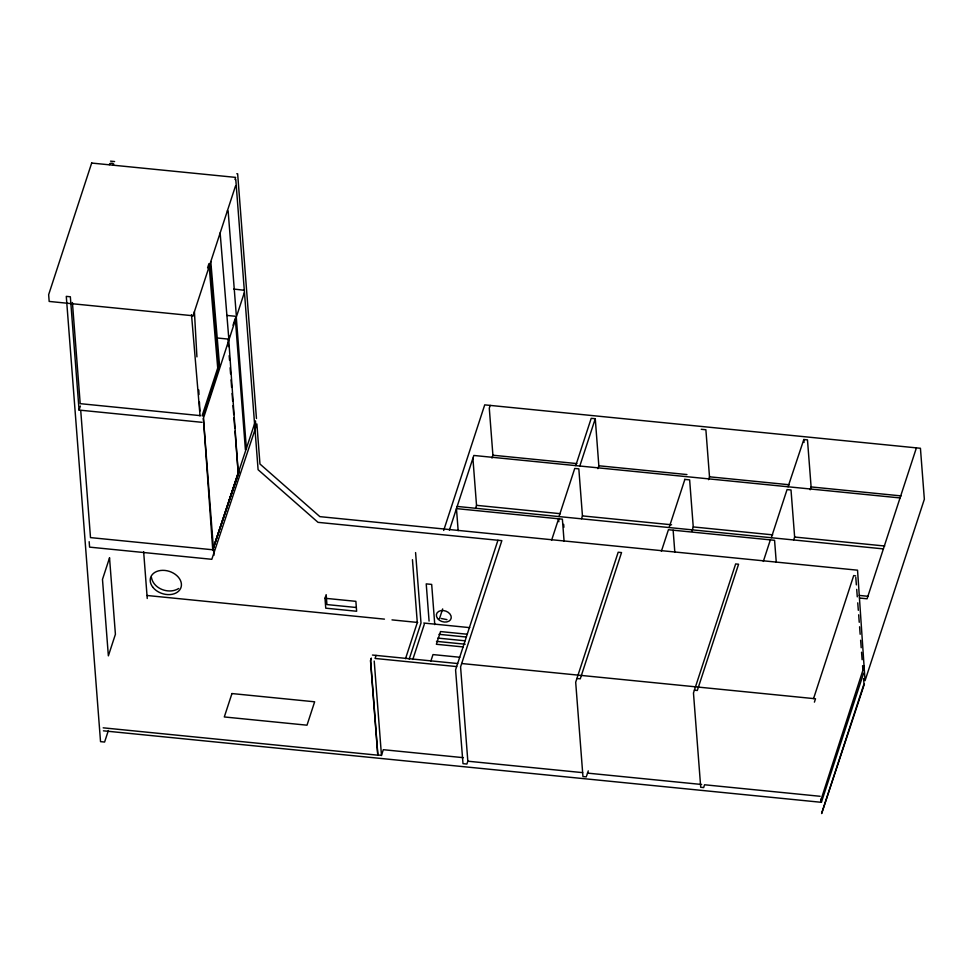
<?xml version="1.0" encoding="UTF-8"?>
<svg xmlns="http://www.w3.org/2000/svg" width="973" height="973" viewBox="0 0 973 973"><rect width="100%" height="100%" fill="white"/><g stroke="black" fill="none" stroke-linecap="round" stroke-linejoin="round"><path stroke-width="1.46" d="M91.717 162.917L48.65 294.673L49.173 301.435L193.08 315.763L235.478 186.05M109.329 164.68C108.696 162.382 115.361 162.965 113.391 165.082M202.104 422.331L79.068 410.071L80.382 406.045M89.163 541.681L89.589 547.13L211.81 559.305L255.704 427.573L255.51 420.92L212.746 549.781L203.418 418.305L236.293 317.21L246.4 448.772M207.577 267.867L208.952 263.634L217.721 368.013L202.104 415.812L203.235 415.921L218.852 368.135L210.083 263.744M229.385 336.378L228.023 340.55L228.801 340.623L238.142 472.1L235.004 431.27M233.021 325.25L235.296 318.293L245.415 449.842M236.293 317.21L244.32 292.654M108.38 730.492L104.598 742.046L100.535 741.645L66.286 296.364L70.348 296.777L79.068 410.071M238.677 471.394L212.759 549.781L239.163 471.443L229.348 499.94M324.994 598.261L355.875 601.338L356.641 611.251L325.748 608.174L324.994 598.261L326.162 594.661L326.928 604.574L356.349 607.505M376.052 655.401L375.067 658.453L456.665 666.578M443.676 530.455L484.724 404.865L920.434 448.273L924.35 499.246L865.058 680.65L857.541 570.19L319.874 516.639L259.961 464.012L256.884 423.973M405.51 658.697L417.295 622.623L412.455 559.694M449.417 530.151L473.827 455.461L900.049 497.933M490.197 405.413L489.285 408.174L492.91 455.218L491.973 458.088M409.207 659.074L421.005 623L415.58 552.579M381.404 755.535L383.313 749.697L463.403 757.675M412.807 659.439L424.289 624.338M439.492 618.633L442.666 608.928M475.602 508.174L476.527 505.34L472.902 458.283M430.881 661.032L432.985 654.586L459.767 657.249M497.945 540.258L455.583 669.886L463.002 763.659L466.894 764.048L467.831 761.202L460.582 666.906L501.849 540.647L318.013 522.343L258.1 469.704L235.782 179.506L234.967 179.421L235.636 177.39L91.717 163.063M559.013 516.578L574.739 468.439L578.826 468.84L582.45 515.897L581.526 518.718M575.748 465.617L591.207 418.329L595.269 418.731L579.811 466.018M551.569 540.331L558.611 518.791L558.843 521.723M597.896 468.645L598.833 465.775L595.281 418.828M586.597 775.968L588.264 770.871M661.385 551.265L668.427 529.726L774.569 540.295L776.272 562.358M669.132 527.548L684.87 479.409M708.563 479.665L709.499 476.806L705.887 429.75L701.253 429.288M691.864 531.185L693.25 526.928L689.638 479.884L684.566 479.373M763.319 561.421L770.361 539.881M771.321 537.728L787.048 489.589L791.013 489.978L794.637 537.035L793.713 539.869M814.413 702.141L815.508 698.772L461.676 663.525M916.408 447.872L867.077 598.784L859.536 598.03M863.586 673.219L821.382 802.324L821.151 799.332L864.292 666.006L864.231 669.886M864.413 683.983L821.613 813.562L863.988 683.934L863.574 678.558M219.728 234.213L220.141 232.985L228.74 337.862M810.156 489.796L811.105 486.926L807.481 439.881L803.82 439.516L788.057 486.768M178.679 588.495C169.071 594.576 153.381 588.933 151.399 577.33M446.948 619.631L441.256 618.487M191.949 315.653L193.08 315.751M110.533 161.153L114.607 161.554M236.828 173.729L237.643 173.814L256.458 418.524M227.341 210.959L228.144 211.032L236.269 314.851M226.782 315.422L235.794 316.31M216.334 337.899L228.339 339.103M200.17 415.617L80.2 403.661L72.416 302.53M492.91 455.218L576.843 463.586M598.833 465.775L686.95 474.556M709.499 476.806L789.358 484.761M811.105 486.926L901.12 495.902M476.527 505.34L560.387 513.695M582.45 515.897L671.565 524.775M693.25 526.928L772.684 534.846M794.637 537.035L884.725 546.011M457.176 506.434L883.387 548.894M855.681 575.882L853.71 575.554L813.562 698.578M859.268 595.427L868.281 596.327M213.537 549.854L90.501 537.607L80.735 410.582M147.008 595.488L384.444 619.132M391.997 619.886L417.709 622.452M423.754 623.048L469.74 627.634M467.283 634.238L440.514 631.562L436.366 644.272L463.136 646.936M439.018 634.323L465.994 637.011M437.838 638.093L465.045 640.806M436.488 641.353L465.191 644.211M372.464 655.048L457.663 663.537M576.916 678.485L580.273 678.826L621.54 552.567L618.183 552.238L575.688 682.243L582.949 776.539L586.293 776.88M694.381 690.185L697.313 690.477L738.58 564.231L735.649 563.939L693.469 692.995L700.718 787.291L703.649 787.583L704.574 784.773L820.154 796.291M467.831 761.202L582.657 772.635M587.522 773.121L701.63 784.481M103.187 727.828L377.816 755.182M103.418 730.82L820.957 802.275L820.726 799.295M233.848 289.054L244.296 290.282M210.8 261.555L219.57 365.945M191.511 314.705L200.073 415.921M855.79 577.39L856.362 584.87M856.714 589.358L857.286 596.838M857.748 602.834L858.32 610.314M858.673 614.802L859.244 622.282M859.585 626.782L860.168 634.262M860.631 640.246L861.202 647.738M861.543 652.226L862.127 659.706M862.577 665.69L862.929 670.178M803.82 439.516L804.039 442.447M673.134 530.2L674.824 552.25M563.659 524.338L563.89 527.269M564.085 541.219L562.382 519.168L456.459 508.611L458.161 530.662M434.773 624.63L431.684 584.42L426.223 583.873L429.081 621.09M374.216 661.056L381.465 755.352L377.755 754.975L370.506 660.679L371.358 658.089L370.628 660.691L377.877 754.987M228.144 342.058L228.485 346.595M229.19 355.668L229.531 360.205M230.114 367.77L230.577 373.814M231.051 379.859L231.623 387.424M232.097 393.469L232.669 401.034M233.021 405.571L233.727 414.644M233.958 417.672L234.773 428.254M203.418 418.305L213.951 555.303M143.639 551.655L147.239 598.48M194.418 311.688L196.923 356.872M198.76 390.003L199.003 394.527M199.416 402.056L199.927 411.093M109.535 557.845L102.481 579.397L108.368 655.851L115.41 634.287L109.535 557.845M231.951 693.554L224.301 716.955L307.006 725.189L314.644 701.801L231.951 693.554M218.852 368.135L217.721 368.025L218.852 368.135M152.773 587.157A15.994 11.664 18.1 0 0 179.786 589.845A15.994 11.664 18.1 0 0 164.887 570.433A15.994 11.664 18.1 0 0 152.773 587.157M437.582 618.524A7.638 5.57 18.1 0 0 450.475 619.813A7.638 5.57 18.1 0 0 443.372 610.545A7.638 5.57 18.1 0 0 437.582 618.524"/></g></svg>
